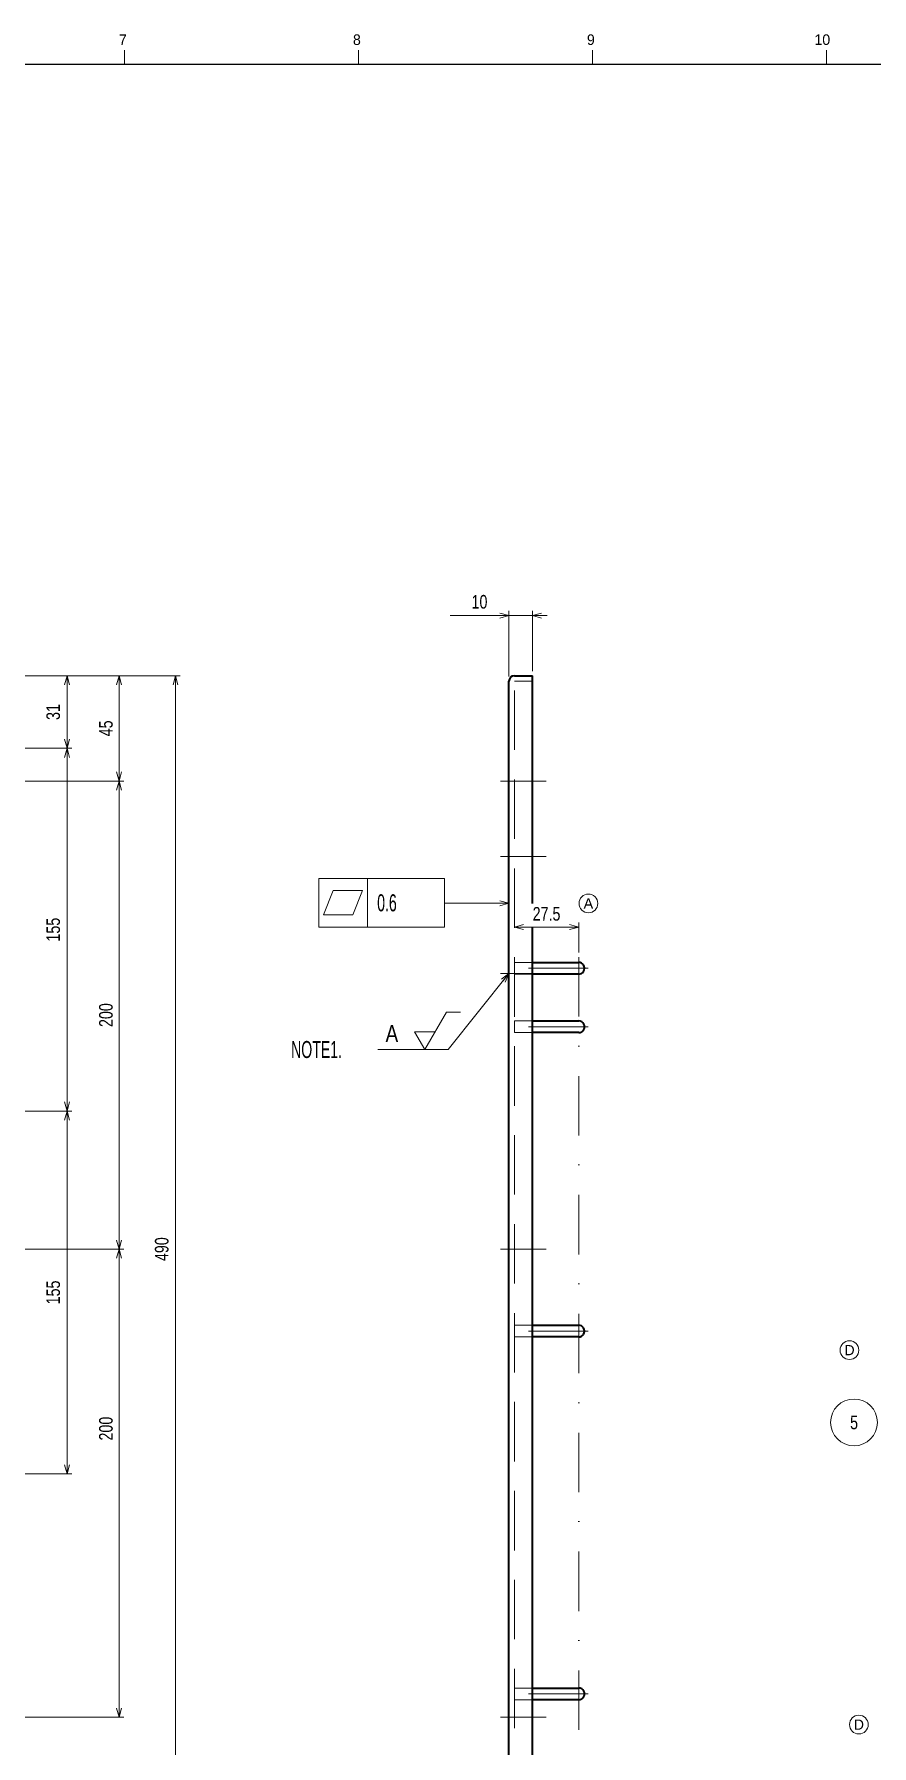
# Model space of a CAD drawing. Header units: millimetres. Extents: x 10 to 832, y 7 to 590.
# Drawn here: x 366.2 to 545.2, y 224.8 to 590.4 of the extents above; entities that cross this region are included whole.
import ezdxf
from ezdxf.enums import TextEntityAlignment as Align

# ---------------------------------------------------------------- set-up
doc = ezdxf.new("R2010")
doc.units = ezdxf.units.MM
doc.linetypes.add('DASHDOT', pattern=[25.3, 12.7, -6.3, 0, -6.3])
doc.linetypes.add('DASHED', pattern=[19, 12.7, -6.3])
for name, color, linetype in [('GR1_01', 7, 'Continuous'), ('GR1_05', 7, 'Continuous'), ('GR1_15', 7, 'Continuous'), ('GR1_16', 7, 'Continuous'), ('GR2_02', 7, 'Continuous'), ('図面枠B6M', 7, 'Continuous')]:
    doc.layers.add(name, color=color, linetype=linetype)
doc.styles.add('HG丸ｺﾞｼｯｸM-PRO', font='')
doc.styles.get('HG丸ｺﾞｼｯｸM-PRO').set_extended_font_data('HG丸ｺﾞｼｯｸM-PRO')

# ---------------------------------------------------------------- blocks, each defined once
blk = doc.blocks.new('BLKF023')
at = {"layer": '図面枠B6M', "color": 4, "linetype": 'Continuous', "lineweight": 13}
for p, q in [((385.5, 587), (385.5, 584)), ((435.5, 587), (435.5, 584)), ((485.5, 587), (485.5, 584)), ((535.5, 587), (535.5, 584))]:
    blk.add_line(p, q, dxfattribs=at)
at = {"layer": '図面枠B6M', "color": 2, "linetype": 'Continuous', "lineweight": 25}
blk.add_line((35.5, 584), (831.5, 584), dxfattribs=at)
at = {"layer": '図面枠B6M', "color": 4, "linetype": 'Continuous', "lineweight": 13, "style": 'HG丸ｺﾞｼｯｸM-PRO', "width": 1.003994}
for s, height, p in [('7', 2.25, (384.29, 587.45)), ('8', 2.25, (434.29, 587.45)), ('9', 2.25, (484.29, 587.45)), ('10', 2.255, (532.9, 587.45))]:
    blk.add_text(s, height=height, dxfattribs=at).set_placement(p, align=Align.BOTTOM_LEFT)
blk = doc.blocks.new('BLKF037')
at = {"layer": 'GR1_01', "color": 3, "linetype": 'Continuous', "lineweight": 35}
for p, q in [((467.63, 209.52), (467.63, 452.22)), ((468.78, 453.37), (472.63, 453.37)), ((472.63, 404.68), (472.63, 453.37)), ((472.63, 208.37), (472.63, 399.68)), ((468.78, 208.37), (472.63, 208.37))]:
    blk.add_line(p, q, dxfattribs=at)
at = {"layer": 'GR1_01', "color": 4, "linetype": 'DASHED', "lineweight": 13}
for p, q in [((468.78, 209.52), (468.78, 452.22)), ((468.78, 452.22), (472.63, 452.22)), ((472.63, 209.52), (468.78, 209.52))]:
    blk.add_line(p, q, dxfattribs=at)
at = {"layer": 'GR1_01', "color": 3, "linetype": 'Continuous', "lineweight": 35}
for centre, start, end in [((468.78, 452.22), 90, 180), ((468.78, 209.52), 180, 270)]:
    blk.add_arc(centre, 1.15, start, end, dxfattribs=at)
blk = doc.blocks.new('FXTIP_ARROW_E')
at = {"color": 0, "linetype": 'Continuous', "lineweight": -2}
for q in [(-1, 0), (-0.97, 0.26), (-0.97, -0.26)]:
    blk.add_line((0, 0), q, dxfattribs=at)
blk = doc.blocks.new('FXTIP_ARROW_S')
at = {"color": 0, "linetype": 'Continuous', "lineweight": -2}
for q in [(-1, 0), (-0.97, 0.26), (-0.97, -0.26)]:
    blk.add_line((0, 0), q, dxfattribs=at)
blk = doc.blocks.new('BLKF063')
at = {"layer": 'GR2_02', "color": 4, "linetype": 'DASHED', "lineweight": 13}
for p, q in [((468.78, 379.62), (472.63, 379.62)), ((472.63, 377.12), (468.78, 377.12))]:
    blk.add_line(p, q, dxfattribs=at)
at = {"layer": 'GR2_02', "color": 3, "linetype": 'Continuous', "lineweight": 35}
for p, q in [((472.63, 379.62), (482.53, 379.62)), ((482.53, 377.12), (472.63, 377.12))]:
    blk.add_line(p, q, dxfattribs=at)
for start, end in [(28.3576, 90), (270, 331.6424), (331.6424, 28.3576)]:
    blk.add_arc((482.53, 378.37), 1.25, start, end, dxfattribs=at)
blk = doc.blocks.new('BLKF062')
at = {"layer": 'GR2_02', "color": 4, "linetype": 'DASHDOT', "lineweight": 13}
blk.add_line((484.53, 378.37), (467.88, 378.37), dxfattribs=at)
at = {"layer": 'GR2_02', "color": 4, "linetype": 'DASHED', "lineweight": 13}
blk.add_line((468.78, 379.62), (468.78, 377.12), dxfattribs=at)
at = {"layer": 'GR2_02', "color": 3, "linetype": 'Continuous', "lineweight": 35}
blk.add_blockref('BLKF063', (0, 0), dxfattribs=at)
blk = doc.blocks.new('BLKF065')
at = {"layer": 'GR2_02', "color": 4, "linetype": 'DASHED', "lineweight": 13}
for p, q in [((468.78, 314.62), (472.63, 314.62)), ((472.63, 312.12), (468.78, 312.12))]:
    blk.add_line(p, q, dxfattribs=at)
at = {"layer": 'GR2_02', "color": 3, "linetype": 'Continuous', "lineweight": 35}
for p, q in [((472.63, 314.62), (482.53, 314.62)), ((482.53, 312.12), (472.63, 312.12))]:
    blk.add_line(p, q, dxfattribs=at)
for start, end in [(34.9152, 90), (270, 325.0848), (325.0848, 34.9152)]:
    blk.add_arc((482.53, 313.37), 1.25, start, end, dxfattribs=at)
blk = doc.blocks.new('BLKF064')
at = {"layer": 'GR2_02', "color": 4, "linetype": 'DASHED', "lineweight": 13}
blk.add_line((468.78, 314.62), (468.78, 312.12), dxfattribs=at)
at = {"layer": 'GR2_02', "color": 4, "linetype": 'DASHDOT', "lineweight": 13}
blk.add_line((484.53, 313.37), (467.88, 313.37), dxfattribs=at)
at = {"layer": 'GR2_02', "color": 3, "linetype": 'Continuous', "lineweight": 35}
blk.add_blockref('BLKF065', (0, 0), dxfattribs=at)
blk = doc.blocks.new('BLKF067')
at = {"layer": 'GR2_02', "color": 4, "linetype": 'DASHED', "lineweight": 13}
for p, q in [((468.78, 237.12), (472.63, 237.12)), ((472.63, 234.62), (468.78, 234.62))]:
    blk.add_line(p, q, dxfattribs=at)
at = {"layer": 'GR2_02', "color": 3, "linetype": 'Continuous', "lineweight": 35}
for p, q in [((472.63, 237.12), (482.53, 237.12)), ((482.53, 234.62), (472.63, 234.62))]:
    blk.add_line(p, q, dxfattribs=at)
for start, end in [(28.3576, 90), (270, 331.6424), (331.6424, 28.3576)]:
    blk.add_arc((482.53, 235.87), 1.25, start, end, dxfattribs=at)
blk = doc.blocks.new('BLKF066')
at = {"layer": 'GR2_02', "color": 4, "linetype": 'DASHDOT', "lineweight": 13}
blk.add_line((484.53, 235.87), (467.88, 235.87), dxfattribs=at)
at = {"layer": 'GR2_02', "color": 4, "linetype": 'DASHED', "lineweight": 13}
blk.add_line((468.78, 237.12), (468.78, 234.62), dxfattribs=at)
at = {"layer": 'GR2_02', "color": 3, "linetype": 'Continuous', "lineweight": 35}
blk.add_blockref('BLKF067', (0, 0), dxfattribs=at)
blk = doc.blocks.new('BLKF069')
at = {"layer": 'GR2_02', "color": 4, "linetype": 'DASHED', "lineweight": 13}
for p, q in [((468.78, 392.12), (472.63, 392.12)), ((472.63, 389.62), (468.78, 389.62))]:
    blk.add_line(p, q, dxfattribs=at)
at = {"layer": 'GR2_02', "color": 3, "linetype": 'Continuous', "lineweight": 35}
for p, q in [((472.63, 392.12), (482.53, 392.12)), ((482.53, 389.62), (472.63, 389.62))]:
    blk.add_line(p, q, dxfattribs=at)
for start, end in [(34.9152, 90), (325.0848, 34.9152), (270, 325.0848)]:
    blk.add_arc((482.53, 390.87), 1.25, start, end, dxfattribs=at)
blk = doc.blocks.new('BLKF068')
at = {"layer": 'GR2_02', "color": 4, "linetype": 'DASHED', "lineweight": 13}
blk.add_line((468.78, 392.12), (468.78, 389.62), dxfattribs=at)
at = {"layer": 'GR2_02', "color": 4, "linetype": 'DASHDOT', "lineweight": 13}
blk.add_line((484.53, 390.87), (467.88, 390.87), dxfattribs=at)
at = {"layer": 'GR2_02', "color": 3, "linetype": 'Continuous', "lineweight": 35}
blk.add_blockref('BLKF069', (0, 0), dxfattribs=at)
blk = doc.blocks.new('BLKF075')
at = {"layer": 'GR1_05', "color": 4, "linetype": 'Continuous', "lineweight": 13}
blk.add_circle((484.6, 404.73), 2, dxfattribs=at)
at = {"layer": 'GR1_05', "color": 4, "linetype": 'Continuous', "lineweight": 13, "style": 'HG丸ｺﾞｼｯｸM-PRO', "width": 1.042301}
blk.add_text('A', height=2.18, dxfattribs=at).set_placement((484.6, 404.73), align=Align.MIDDLE_CENTER)
blk = doc.blocks.new('BLKF113')
at = {"layer": 'GR1_05', "color": 4, "linetype": 'Continuous', "lineweight": 13}
blk.add_circle((542.39, 229.3), 2, dxfattribs=at)
at = {"layer": 'GR1_05', "color": 4, "linetype": 'Continuous', "lineweight": 13, "style": 'HG丸ｺﾞｼｯｸM-PRO', "width": 1.042833}
blk.add_text('D', height=2.18, dxfattribs=at).set_placement((542.39, 229.3), align=Align.MIDDLE_CENTER)
blk = doc.blocks.new('BLKF115')
at = {"layer": 'GR1_05', "color": 4, "linetype": 'Continuous', "lineweight": 13}
blk.add_circle((540.39, 309.3), 2, dxfattribs=at)
at = {"layer": 'GR1_05', "color": 4, "linetype": 'Continuous', "lineweight": 13, "style": 'HG丸ｺﾞｼｯｸM-PRO', "width": 1.042833}
blk.add_text('D', height=2.18, dxfattribs=at).set_placement((540.39, 309.3), align=Align.MIDDLE_CENTER)

msp = doc.modelspace()

# ---------------------------------------------------------------- linework, layer by layer
at = {"layer": 'GR1_01', "color": 4, "linetype": 'DASHDOT', "lineweight": 13}
for p, q in [((465.81, 430.87), (475.57, 430.87)), ((465.81, 414.77), (475.57, 414.77)), ((482.53, 393.26), (482.53, 217.09)), ((465.81, 389.77), (475.57, 389.77)), ((465.81, 330.87), (475.57, 330.87)), ((465.81, 230.87), (475.57, 230.87))]:
    msp.add_line(p, q, dxfattribs=at)
at = {"layer": 'GR1_15', "color": 6, "linetype": 'Continuous', "lineweight": 13}
msp.add_circle((541.37, 293.86), 5, dxfattribs=at)
at = {"layer": 'GR1_16', "color": 4, "linetype": 'Continuous', "lineweight": 13}
for p, q in [((455.03, 466.22), (467.63, 466.22)), ((467.63, 453.22), (467.63, 467.22)), ((467.63, 466.22), (472.63, 466.22)), ((472.63, 454.37), (472.63, 467.22)), ((472.63, 466.22), (475.76, 466.22)), ((329.94, 453.37), (397.38, 453.37)), ((329.94, 453.37), (374.19, 453.37)), ((329.94, 453.37), (385.32, 453.37)), ((373.19, 437.87), (373.19, 453.37)), ((384.32, 430.87), (384.32, 453.37)), ((396.38, 208.37), (396.38, 453.37)), ((299.89, 437.87), (374.19, 437.87)), ((373.19, 360.37), (373.19, 437.87)), ((328.32, 430.87), (385.32, 430.87)), ((384.32, 330.87), (384.32, 430.87)), ((426.97, 410.07), (426.97, 399.65)), ((426.97, 410.07), (437.38, 410.07)), ((437.38, 410.07), (437.38, 399.65)), ((437.38, 410.07), (453.88, 410.07)), ((453.88, 410.07), (453.88, 399.65)), ((428.01, 402.26), (430.09, 407.47)), ((430.09, 407.47), (436.34, 407.47)), ((436.34, 407.47), (434.26, 402.26)), ((434.26, 402.26), (428.01, 402.26)), ((467.63, 404.77), (453.88, 404.77)), ((426.97, 399.65), (437.38, 399.65)), ((437.38, 399.65), (453.88, 399.65)), ((468.78, 399.68), (482.53, 399.68)), ((482.53, 394.26), (482.53, 400.68)), ((467.63, 389.77), (454.63, 373.52)), ((449.63, 373.52), (454.25, 381.52)), ((454.25, 381.52), (457.25, 381.52)), ((447.47, 377.27), (449.63, 373.52)), ((447.47, 377.27), (451.8, 377.27)), ((454.63, 373.52), (439.63, 373.52)), ((299.89, 360.37), (374.19, 360.37)), ((373.19, 282.87), (373.19, 360.37)), ((328.32, 330.87), (385.32, 330.87)), ((384.32, 230.87), (384.32, 330.87)), ((311.89, 282.87), (374.19, 282.87)), ((328.32, 230.87), (385.32, 230.87))]:
    msp.add_line(p, q, dxfattribs=at)

# ---------------------------------------------------------------- block references
at = {"layer": 'GR1_01', "color": 3, "linetype": 'Continuous', "lineweight": 35}
msp.add_blockref('BLKF037', (0, 0), dxfattribs=at)
at = {"layer": 'GR1_05', "color": 4, "linetype": 'Continuous', "lineweight": 13}
for name in ['BLKF075', 'BLKF115', 'BLKF113']:
    msp.add_blockref(name, (0, 0), dxfattribs=at)
at = {"layer": 'GR1_16', "color": 4, "linetype": 'Continuous', "lineweight": 13, "xscale": 2, "yscale": 2}
for name, p, rotation in [('FXTIP_ARROW_E', (467.63, 466.22), 360), ('FXTIP_ARROW_S', (472.63, 466.22), 180), ('FXTIP_ARROW_E', (373.19, 453.37), 90), ('FXTIP_ARROW_E', (384.32, 453.37), 90), ('FXTIP_ARROW_E', (396.38, 453.37), 90), ('FXTIP_ARROW_S', (373.19, 437.87), 270), ('FXTIP_ARROW_E', (373.19, 437.87), 90), ('FXTIP_ARROW_S', (384.32, 430.87), 270), ('FXTIP_ARROW_E', (384.32, 430.87), 90), ('FXTIP_ARROW_S', (468.78, 399.68), 180), ('FXTIP_ARROW_E', (482.53, 399.68), 360), ('FXTIP_ARROW_S', (467.63, 389.77), 51.34019174588634), ('FXTIP_ARROW_S', (373.19, 360.37), 270), ('FXTIP_ARROW_E', (373.19, 360.37), 90), ('FXTIP_ARROW_S', (384.32, 330.87), 270), ('FXTIP_ARROW_E', (384.32, 330.87), 90), ('FXTIP_ARROW_S', (373.19, 282.87), 270), ('FXTIP_ARROW_S', (384.32, 230.87), 270)]:
    msp.add_blockref(name, p, dxfattribs=dict(at, rotation=rotation))
msp.add_blockref('FXTIP_ARROW_S', (467.63, 404.77), dxfattribs=at)
at = {"layer": 'GR2_02', "color": 4, "linetype": 'DASHED', "lineweight": 13}
for name in ['BLKF068', 'BLKF062', 'BLKF064', 'BLKF066']:
    msp.add_blockref(name, (0, 0), dxfattribs=at)
at = {"layer": '図面枠B6M', "color": 4, "linetype": 'Continuous', "lineweight": 13}
msp.add_blockref('BLKF023', (0, 0), dxfattribs=at)

# ---------------------------------------------------------------- texts
at = {"layer": 'GR1_15', "color": 6, "linetype": 'Continuous', "lineweight": 35, "style": 'HG丸ｺﾞｼｯｸM-PRO', "width": 0.784542}
msp.add_text('5', height=2.91, rotation=0, dxfattribs=at).set_placement((541.37, 293.86), align=Align.MIDDLE_CENTER)
at = {"layer": 'GR1_16', "color": 4, "linetype": 'Continuous', "lineweight": 35, "style": 'HG丸ｺﾞｼｯｸM-PRO', "width": 0.784542}
msp.add_text('10', height=2.909, dxfattribs=at).set_placement((461.33, 466.84), align=Align.BOTTOM_CENTER)
at = {"layer": 'GR1_16', "color": 3, "linetype": 'Continuous', "lineweight": 35, "style": 'HG丸ｺﾞｼｯｸM-PRO'}
for s, rotation, width, p in [('31', 90, 0.784542, (372.56, 445.62)), ('45', 90, 0.784542, (383.82, 442.12)), ('27.5', 0, 0.784749, (475.66, 400.18)), ('155', 90, 0.784542, (372.56, 399.12)), ('200', 90, 0.784542, (383.82, 380.87)), ('490', 90, 0.784542, (395.75, 330.87)), ('155', 90, 0.784542, (372.56, 321.62)), ('200', 90, 0.784542, (383.82, 292.53))]:
    msp.add_text(s, height=2.909, rotation=rotation, dxfattribs=dict(at, width=width)).set_placement(p, align=Align.BOTTOM_CENTER)
at = {"layer": 'GR1_16', "color": 4, "linetype": 'Continuous', "lineweight": 13, "style": 'HG丸ｺﾞｼｯｸM-PRO', "width": 0.618723}
msp.add_text('0.6', height=3.636, dxfattribs=at).set_placement((439.47, 404.86), align=Align.MIDDLE_LEFT)
at = {"layer": 'GR1_16', "color": 3, "linetype": 'Continuous', "lineweight": 35, "style": 'HG丸ｺﾞｼｯｸM-PRO', "width": 0.832844}
msp.add_text('A', height=3.64, dxfattribs=at).set_placement((442.61, 374.02), align=Align.BOTTOM_CENTER)
at = {"layer": 'GR1_16', "color": 3, "linetype": 'Continuous', "lineweight": 35, "style": 'HG丸ｺﾞｼｯｸM-PRO', "width": 0.618962}
msp.add_text('NOTE1.', height=3.636, dxfattribs=at).set_placement((426.51, 373.52), align=Align.MIDDLE_CENTER)

doc.saveas('drawing.dxf')
